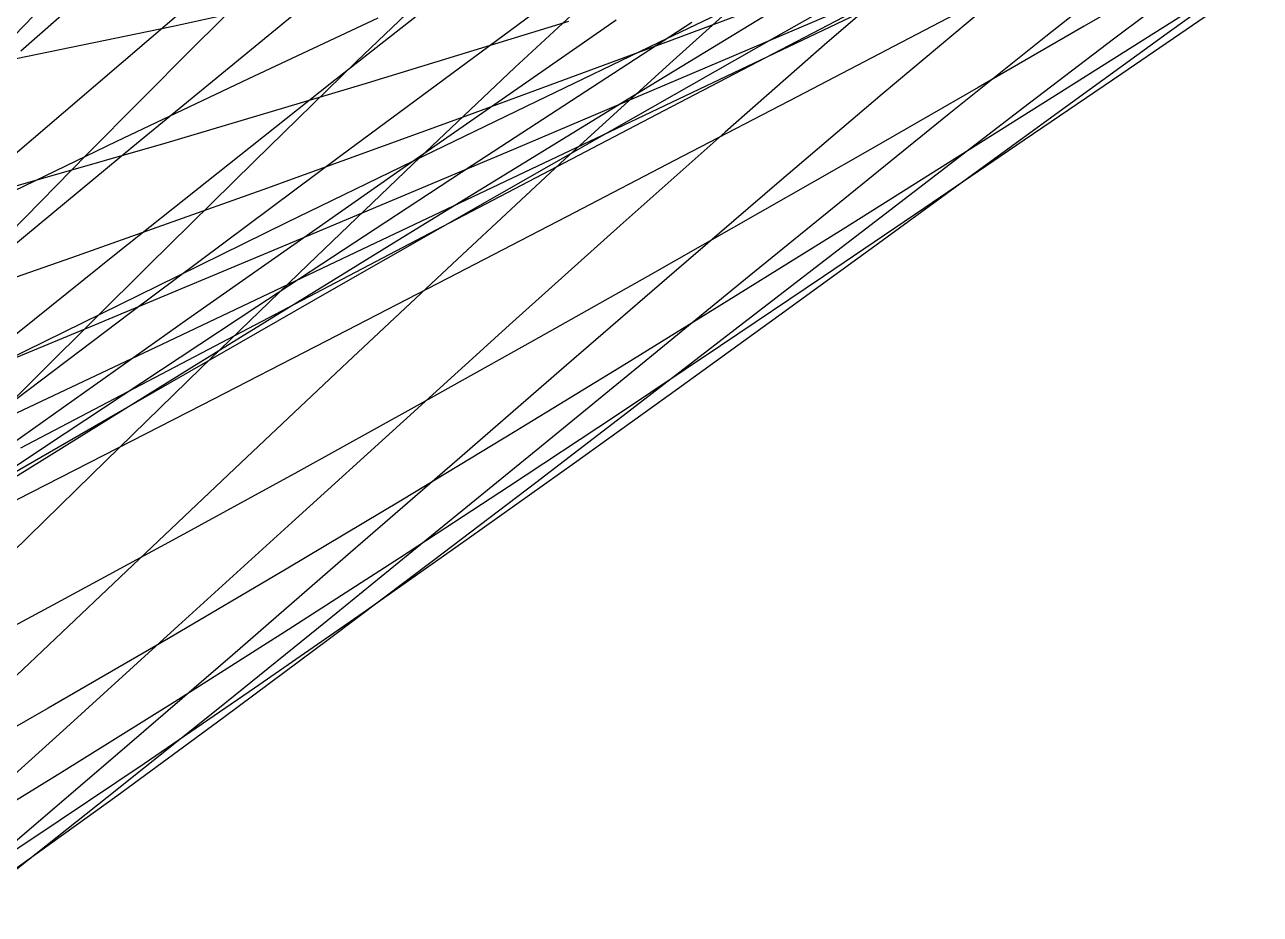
# Model space of a CAD drawing. Extents: x -607 to 1285, y -867 to 355.
# Drawn here: x 522.3 to 643.6, y -619.3 to -532 of the extents above; entities that cross this region are included whole.
import ezdxf

# ---------------------------------------------------------------- set-up
doc = ezdxf.new("R2010")
doc.units = 0
for name, color, linetype in [('0_6642', 7, 'CONTINUOUS'), ('0_6744', 7, 'CONTINUOUS'), ('0_6745', 7, 'CONTINUOUS'), ('0_6746', 7, 'CONTINUOUS'), ('0_6847', 7, 'CONTINUOUS'), ('0_6848', 7, 'CONTINUOUS'), ('0_6849', 7, 'CONTINUOUS'), ('0_6850', 7, 'CONTINUOUS'), ('0_6851', 7, 'CONTINUOUS'), ('0_6951', 7, 'CONTINUOUS'), ('0_6952', 7, 'CONTINUOUS'), ('0_6953', 7, 'CONTINUOUS'), ('0_6954', 7, 'CONTINUOUS'), ('0_6955', 7, 'CONTINUOUS'), ('0_6956', 7, 'CONTINUOUS'), ('0_7054', 7, 'CONTINUOUS'), ('0_7055', 7, 'CONTINUOUS'), ('0_7056', 7, 'CONTINUOUS'), ('0_7057', 7, 'CONTINUOUS'), ('0_7058', 7, 'CONTINUOUS'), ('0_7059', 7, 'CONTINUOUS'), ('0_7060', 7, 'CONTINUOUS'), ('0_7107', 7, 'CONTINUOUS'), ('0_7157', 7, 'CONTINUOUS'), ('0_7158', 7, 'CONTINUOUS'), ('0_7159', 7, 'CONTINUOUS'), ('0_7160', 7, 'CONTINUOUS'), ('0_7161', 7, 'CONTINUOUS'), ('0_7162', 7, 'CONTINUOUS'), ('0_7163', 7, 'CONTINUOUS'), ('0_7164', 7, 'CONTINUOUS'), ('0_7165', 7, 'CONTINUOUS'), ('0_7209', 7, 'CONTINUOUS'), ('0_7260', 7, 'CONTINUOUS'), ('0_7261', 7, 'CONTINUOUS'), ('0_7262', 7, 'CONTINUOUS'), ('0_7263', 7, 'CONTINUOUS'), ('0_7264', 7, 'CONTINUOUS'), ('0_7265', 7, 'CONTINUOUS'), ('0_7266', 7, 'CONTINUOUS'), ('0_7267', 7, 'CONTINUOUS'), ('0_7268', 7, 'CONTINUOUS'), ('0_7310', 7, 'CONTINUOUS'), ('0_7311', 7, 'CONTINUOUS'), ('0_7364', 7, 'CONTINUOUS'), ('0_7365', 7, 'CONTINUOUS'), ('0_7366', 7, 'CONTINUOUS'), ('0_7367', 7, 'CONTINUOUS'), ('0_7368', 7, 'CONTINUOUS'), ('0_7369', 7, 'CONTINUOUS'), ('0_7370', 7, 'CONTINUOUS'), ('0_7371', 7, 'CONTINUOUS'), ('0_7372', 7, 'CONTINUOUS'), ('0_7373', 7, 'CONTINUOUS'), ('0_7374', 7, 'CONTINUOUS'), ('0_7413', 7, 'CONTINUOUS'), ('0_7414', 7, 'CONTINUOUS'), ('0_7415', 7, 'CONTINUOUS'), ('0_7469', 7, 'CONTINUOUS'), ('0_7470', 7, 'CONTINUOUS'), ('0_7471', 7, 'CONTINUOUS'), ('0_7472', 7, 'CONTINUOUS'), ('0_7473', 7, 'CONTINUOUS'), ('0_7474', 7, 'CONTINUOUS'), ('0_7475', 7, 'CONTINUOUS'), ('0_7476', 7, 'CONTINUOUS'), ('0_7477', 7, 'CONTINUOUS'), ('0_7478', 7, 'CONTINUOUS'), ('0_7479', 7, 'CONTINUOUS'), ('0_7480', 7, 'CONTINUOUS'), ('0_7517', 7, 'CONTINUOUS'), ('0_7518', 7, 'CONTINUOUS'), ('0_7519', 7, 'CONTINUOUS'), ('0_7574', 7, 'CONTINUOUS'), ('0_7575', 7, 'CONTINUOUS'), ('0_7576', 7, 'CONTINUOUS'), ('0_7577', 7, 'CONTINUOUS'), ('0_7578', 7, 'CONTINUOUS'), ('0_7579', 7, 'CONTINUOUS'), ('0_7580', 7, 'CONTINUOUS'), ('0_7581', 7, 'CONTINUOUS'), ('0_7582', 7, 'CONTINUOUS'), ('0_7583', 7, 'CONTINUOUS'), ('0_7584', 7, 'CONTINUOUS'), ('0_7585', 7, 'CONTINUOUS'), ('0_7586', 7, 'CONTINUOUS'), ('0_7621', 7, 'CONTINUOUS'), ('0_7622', 7, 'CONTINUOUS'), ('0_7623', 7, 'CONTINUOUS'), ('0_7680', 7, 'CONTINUOUS'), ('0_7681', 7, 'CONTINUOUS'), ('0_7682', 7, 'CONTINUOUS'), ('0_7683', 7, 'CONTINUOUS'), ('0_7684', 7, 'CONTINUOUS'), ('0_7685', 7, 'CONTINUOUS'), ('0_7686', 7, 'CONTINUOUS'), ('0_7687', 7, 'CONTINUOUS'), ('0_7688', 7, 'CONTINUOUS'), ('0_7689', 7, 'CONTINUOUS'), ('0_7690', 7, 'CONTINUOUS'), ('0_7691', 7, 'CONTINUOUS'), ('0_7724', 7, 'CONTINUOUS'), ('0_7725', 7, 'CONTINUOUS'), ('0_7726', 7, 'CONTINUOUS'), ('0_7727', 7, 'CONTINUOUS'), ('0_7785', 7, 'CONTINUOUS'), ('0_7786', 7, 'CONTINUOUS'), ('0_7787', 7, 'CONTINUOUS'), ('0_7788', 7, 'CONTINUOUS'), ('0_7789', 7, 'CONTINUOUS'), ('0_7790', 7, 'CONTINUOUS'), ('0_7791', 7, 'CONTINUOUS'), ('0_7792', 7, 'CONTINUOUS'), ('0_7793', 7, 'CONTINUOUS'), ('0_7794', 7, 'CONTINUOUS'), ('0_7795', 7, 'CONTINUOUS'), ('0_7796', 7, 'CONTINUOUS'), ('0_7828', 7, 'CONTINUOUS'), ('0_7829', 7, 'CONTINUOUS'), ('0_7830', 7, 'CONTINUOUS'), ('0_7831', 7, 'CONTINUOUS'), ('0_7891', 7, 'CONTINUOUS'), ('0_7892', 7, 'CONTINUOUS'), ('0_7893', 7, 'CONTINUOUS'), ('0_7894', 7, 'CONTINUOUS'), ('0_7895', 7, 'CONTINUOUS'), ('0_7896', 7, 'CONTINUOUS'), ('0_7897', 7, 'CONTINUOUS'), ('0_7898', 7, 'CONTINUOUS'), ('0_7899', 7, 'CONTINUOUS'), ('0_7900', 7, 'CONTINUOUS'), ('0_7901', 7, 'CONTINUOUS'), ('0_7931', 7, 'CONTINUOUS'), ('0_7932', 7, 'CONTINUOUS'), ('0_7933', 7, 'CONTINUOUS'), ('0_7934', 7, 'CONTINUOUS'), ('0_7935', 7, 'CONTINUOUS'), ('0_7998', 7, 'CONTINUOUS'), ('0_7999', 7, 'CONTINUOUS'), ('0_8000', 7, 'CONTINUOUS'), ('0_8001', 7, 'CONTINUOUS'), ('0_8002', 7, 'CONTINUOUS'), ('0_8003', 7, 'CONTINUOUS'), ('0_8004', 7, 'CONTINUOUS'), ('0_8005', 7, 'CONTINUOUS'), ('0_8006', 7, 'CONTINUOUS'), ('0_8035', 7, 'CONTINUOUS'), ('0_8036', 7, 'CONTINUOUS'), ('0_8037', 7, 'CONTINUOUS'), ('0_8038', 7, 'CONTINUOUS'), ('0_8105', 7, 'CONTINUOUS'), ('0_8106', 7, 'CONTINUOUS'), ('0_8107', 7, 'CONTINUOUS'), ('0_8108', 7, 'CONTINUOUS'), ('0_8109', 7, 'CONTINUOUS'), ('0_8110', 7, 'CONTINUOUS'), ('0_8111', 7, 'CONTINUOUS'), ('0_8112', 7, 'CONTINUOUS'), ('0_8138', 7, 'CONTINUOUS'), ('0_8139', 7, 'CONTINUOUS'), ('0_8140', 7, 'CONTINUOUS'), ('0_8141', 7, 'CONTINUOUS'), ('0_8142', 7, 'CONTINUOUS'), ('0_8213', 7, 'CONTINUOUS'), ('0_8214', 7, 'CONTINUOUS'), ('0_8215', 7, 'CONTINUOUS'), ('0_8216', 7, 'CONTINUOUS'), ('0_8241', 7, 'CONTINUOUS'), ('0_8242', 7, 'CONTINUOUS'), ('0_8243', 7, 'CONTINUOUS'), ('0_8244', 7, 'CONTINUOUS'), ('0_8245', 7, 'CONTINUOUS'), ('0_8344', 7, 'CONTINUOUS'), ('0_8345', 7, 'CONTINUOUS'), ('0_8346', 7, 'CONTINUOUS'), ('0_8347', 7, 'CONTINUOUS'), ('0_8348', 7, 'CONTINUOUS'), ('0_8447', 7, 'CONTINUOUS'), ('0_8448', 7, 'CONTINUOUS'), ('0_8449', 7, 'CONTINUOUS'), ('0_8550', 7, 'CONTINUOUS'), ('0_8551', 7, 'CONTINUOUS')]:
    doc.layers.add(name, color=color, linetype=linetype)

msp = doc.modelspace()

# ---------------------------------------------------------------- linework, layer by layer
at = {"layer": '0_6642'}
msp.add_polyline3d([(523.1854, -531.1203, -2590.621), (512.9226, -541.6633, -2598.7874)], dxfattribs=at)
at = {"layer": '0_6744'}
msp.add_polyline3d([(548.9655, -524.2114, -2596.0857), (538.8627, -534.2183, -2605.2827)], dxfattribs=at)
at = {"layer": '0_6745'}
msp.add_polyline3d([(538.8627, -534.2183, -2605.2827), (528.4456, -544.6868, -2614.0264)], dxfattribs=at)
at = {"layer": '0_6746'}
msp.add_polyline3d([(528.4456, -544.6868, -2614.0264), (517.7362, -555.5682, -2622.428)], dxfattribs=at)
at = {"layer": '0_6847'}
msp.add_polyline3d([(564.6565, -526.2452, -2610.4934), (554.8922, -535.6038, -2620.001)], dxfattribs=at)
at = {"layer": '0_6848'}
msp.add_polyline3d([(554.8922, -535.6038, -2620.001), (544.8222, -545.4078, -2629.1633)], dxfattribs=at)
at = {"layer": '0_6849'}
msp.add_polyline3d([(544.8222, -545.4078, -2629.1633), (534.4684, -555.609, -2638.0732)], dxfattribs=at)
at = {"layer": '0_6850'}
msp.add_polyline3d([(534.4684, -555.609, -2638.0732), (523.8525, -566.1592, -2646.8245)], dxfattribs=at)
at = {"layer": '0_6851'}
msp.add_polyline3d([(523.8525, -566.1592, -2646.8245), (512.9965, -577.0104, -2655.5105)], dxfattribs=at)
at = {"layer": '0_6951'}
msp.add_polyline3d([(580.2102, -527.1085, -2625.082), (570.4357, -536.1892, -2634.977)], dxfattribs=at)
at = {"layer": '0_6952'}
msp.add_polyline3d([(570.4357, -536.1892, -2634.977), (560.403, -545.6727, -2644.5322)], dxfattribs=at)
at = {"layer": '0_6953'}
msp.add_polyline3d([(560.403, -545.6727, -2644.5322), (550.1253, -555.5176, -2653.8413)], dxfattribs=at)
at = {"layer": '0_6954'}
msp.add_polyline3d([(550.1253, -555.5176, -2653.8413), (539.6161, -565.6826, -2662.998)], dxfattribs=at)
at = {"layer": '0_6955'}
msp.add_polyline3d([(539.6161, -565.6826, -2662.998), (528.8887, -576.126, -2672.096)], dxfattribs=at)
at = {"layer": '0_6956'}
msp.add_polyline3d([(528.8887, -576.126, -2672.096), (517.9565, -586.8065, -2681.229)], dxfattribs=at)
at = {"layer": '0_7054'}
msp.add_polyline3d([(595.616, -526.7961, -2639.7883), (585.6272, -535.7772, -2650.2183)], dxfattribs=at)
at = {"layer": '0_7055'}
msp.add_polyline3d([(585.6272, -535.7772, -2650.2183), (575.3464, -545.1871, -2660.4097)], dxfattribs=at)
at = {"layer": '0_7056'}
msp.add_polyline3d([(575.3464, -545.1871, -2660.4097), (564.7923, -554.9796, -2670.4397)], dxfattribs=at)
at = {"layer": '0_7057'}
msp.add_polyline3d([(564.7923, -554.9796, -2670.4397), (553.9835, -565.108, -2680.386)], dxfattribs=at)
at = {"layer": '0_7058'}
msp.add_polyline3d([(553.9835, -565.108, -2680.386), (542.9386, -575.526, -2690.326)], dxfattribs=at)
at = {"layer": '0_7059'}
msp.add_polyline3d([(542.9386, -575.526, -2690.326), (531.6765, -586.1871, -2700.3372)], dxfattribs=at)
at = {"layer": '0_7060'}
msp.add_polyline3d([(531.6765, -586.1871, -2700.3372), (520.2156, -597.0448, -2710.4968)], dxfattribs=at)
at = {"layer": '0_7107'}
msp.add_polyline3d([(521.9392, -534.5526, -2907.839), (544.8749, -514.386, -2882.4023)], dxfattribs=at)
at = {"layer": '0_7157'}
msp.add_polyline3d([(610.864, -525.3055, -2654.549), (601.099, -533.7179, -2665.2156)], dxfattribs=at)
at = {"layer": '0_7158'}
msp.add_polyline3d([(601.099, -533.7179, -2665.2156), (591.0636, -542.5237, -2675.708)], dxfattribs=at)
at = {"layer": '0_7159'}
msp.add_polyline3d([(591.0636, -542.5237, -2675.708), (580.7734, -551.6808, -2686.093)], dxfattribs=at)
at = {"layer": '0_7160'}
msp.add_polyline3d([(580.7734, -551.6808, -2686.093), (570.2439, -561.1473, -2696.4375)], dxfattribs=at)
at = {"layer": '0_7161'}
msp.add_polyline3d([(570.2439, -561.1473, -2696.4375), (559.4907, -570.8811, -2706.8079)], dxfattribs=at)
at = {"layer": '0_7162'}
msp.add_polyline3d([(559.4907, -570.8811, -2706.8079), (548.5294, -580.8401, -2717.2712)], dxfattribs=at)
at = {"layer": '0_7163'}
msp.add_polyline3d([(548.5294, -580.8401, -2717.2712), (537.3755, -590.9825, -2727.894)], dxfattribs=at)
at = {"layer": '0_7164'}
msp.add_polyline3d([(537.3755, -590.9825, -2727.894), (526.0446, -601.2661, -2738.7432)], dxfattribs=at)
at = {"layer": '0_7165'}
msp.add_polyline3d([(526.0446, -601.2661, -2738.7432), (514.5523, -611.6489, -2749.885)], dxfattribs=at)
at = {"layer": '0_7209'}
msp.add_polyline3d([(517.486, -547.9407, -2925.6707), (540.3718, -528.3486, -2900.3105)], dxfattribs=at)
at = {"layer": '0_7260'}
msp.add_polyline3d([(616.3432, -530.5364, -2680.1958), (606.4839, -538.7979, -2690.9827)], dxfattribs=at)
at = {"layer": '0_7261'}
msp.add_polyline3d([(606.4839, -538.7979, -2690.9827), (596.3815, -547.3839, -2701.7158)], dxfattribs=at)
at = {"layer": '0_7262'}
msp.add_polyline3d([(596.3815, -547.3839, -2701.7158), (586.0499, -556.2559, -2712.452)], dxfattribs=at)
at = {"layer": '0_7263'}
msp.add_polyline3d([(586.0499, -556.2559, -2712.452), (575.5026, -565.3759, -2723.2463)], dxfattribs=at)
at = {"layer": '0_7264'}
msp.add_polyline3d([(575.5026, -565.3759, -2723.2463), (564.7533, -574.7054, -2734.1553)], dxfattribs=at)
at = {"layer": '0_7265'}
msp.add_polyline3d([(564.7533, -574.7054, -2734.1553), (553.8157, -584.2064, -2745.2344)], dxfattribs=at)
at = {"layer": '0_7266'}
msp.add_polyline3d([(553.8157, -584.2064, -2745.2344), (542.7033, -593.8404, -2756.54)], dxfattribs=at)
at = {"layer": '0_7267'}
msp.add_polyline3d([(542.7033, -593.8404, -2756.54), (531.4299, -603.5693, -2768.1277)], dxfattribs=at)
at = {"layer": '0_7268'}
msp.add_polyline3d([(531.4299, -603.5693, -2768.1277), (520.009, -613.3548, -2780.0537)], dxfattribs=at)
at = {"layer": '0_7310'}
msp.add_polyline3d([(510.4809, -562.5081, -2945.9172), (532.9154, -543.9147, -2920.8293)], dxfattribs=at)
at = {"layer": '0_7311'}
msp.add_polyline3d([(532.9154, -543.9147, -2920.8293), (555.6568, -525.2571, -2894.8965)], dxfattribs=at)
at = {"layer": '0_7364'}
msp.add_polyline3d([(631.8199, -525.8061, -2694.7065), (622.5485, -533.1311, -2705.4053)], dxfattribs=at)
at = {"layer": '0_7365'}
msp.add_polyline3d([(622.5485, -533.1311, -2705.4053), (613.0514, -540.7382, -2716.1152)], dxfattribs=at)
at = {"layer": '0_7366'}
msp.add_polyline3d([(613.0514, -540.7382, -2716.1152), (603.3409, -548.5945, -2726.8774)], dxfattribs=at)
at = {"layer": '0_7367'}
msp.add_polyline3d([(603.3409, -548.5945, -2726.8774), (593.4291, -556.6675, -2737.7334)], dxfattribs=at)
at = {"layer": '0_7368'}
msp.add_polyline3d([(593.4291, -556.6675, -2737.7334), (583.3284, -564.9244, -2748.724)], dxfattribs=at)
at = {"layer": '0_7369'}
msp.add_polyline3d([(583.3284, -564.9244, -2748.724), (573.0508, -573.3326, -2759.891)], dxfattribs=at)
at = {"layer": '0_7370'}
msp.add_polyline3d([(573.0508, -573.3326, -2759.891), (562.6086, -581.8595, -2771.2754)], dxfattribs=at)
at = {"layer": '0_7371'}
msp.add_polyline3d([(562.6086, -581.8595, -2771.2754), (552.0141, -590.4724, -2782.9182)], dxfattribs=at)
at = {"layer": '0_7372'}
msp.add_polyline3d([(552.0141, -590.4724, -2782.9182), (541.2793, -599.1384, -2794.861)], dxfattribs=at)
at = {"layer": '0_7373'}
msp.add_polyline3d([(541.2793, -599.1384, -2794.861), (530.4166, -607.8252, -2807.145)], dxfattribs=at)
at = {"layer": '0_7374'}
msp.add_polyline3d([(530.4166, -607.8252, -2807.145), (519.438, -616.4999, -2819.8115)], dxfattribs=at)
at = {"layer": '0_7413'}
msp.add_polyline3d([(510.5492, -571.0772, -2956.1016), (531.298, -554.4419, -2932.7415)], dxfattribs=at)
at = {"layer": '0_7414'}
msp.add_polyline3d([(531.298, -554.4419, -2932.7415), (552.4434, -537.6617, -2908.5186)], dxfattribs=at)
at = {"layer": '0_7415'}
msp.add_polyline3d([(552.4434, -537.6617, -2908.5186), (573.9091, -520.7999, -2883.5142)], dxfattribs=at)
at = {"layer": '0_7469'}
msp.add_polyline3d([(638.2393, -526.5772, -2719.5662), (629.327, -533.2996, -2730.0552)], dxfattribs=at)
at = {"layer": '0_7470'}
msp.add_polyline3d([(629.327, -533.2996, -2730.0552), (620.2537, -540.2131, -2740.5806)], dxfattribs=at)
at = {"layer": '0_7471'}
msp.add_polyline3d([(620.2537, -540.2131, -2740.5806), (611.0193, -547.2975, -2751.187)], dxfattribs=at)
at = {"layer": '0_7472'}
msp.add_polyline3d([(611.0193, -547.2975, -2751.187), (601.6239, -554.5322, -2761.9192)], dxfattribs=at)
at = {"layer": '0_7473'}
msp.add_polyline3d([(601.6239, -554.5322, -2761.9192), (592.0674, -561.8971, -2772.822)], dxfattribs=at)
at = {"layer": '0_7474'}
msp.add_polyline3d([(592.0674, -561.8971, -2772.822), (582.3497, -569.3718, -2783.9404)], dxfattribs=at)
at = {"layer": '0_7475'}
msp.add_polyline3d([(582.3497, -569.3718, -2783.9404), (572.4711, -576.9358, -2795.319)], dxfattribs=at)
at = {"layer": '0_7476'}
msp.add_polyline3d([(572.4711, -576.9358, -2795.319), (562.4312, -584.569, -2807.0027)], dxfattribs=at)
at = {"layer": '0_7477'}
msp.add_polyline3d([(562.4312, -584.569, -2807.0027), (552.2303, -592.2508, -2819.036)], dxfattribs=at)
at = {"layer": '0_7478'}
msp.add_polyline3d([(552.2303, -592.2508, -2819.036), (541.8682, -599.961, -2831.4639)], dxfattribs=at)
at = {"layer": '0_7479'}
msp.add_polyline3d([(541.8682, -599.961, -2831.4639), (531.345, -607.6791, -2844.3308)], dxfattribs=at)
at = {"layer": '0_7480'}
msp.add_polyline3d([(531.345, -607.6791, -2844.3308), (520.6606, -615.385, -2857.6821)], dxfattribs=at)
at = {"layer": '0_7517'}
msp.add_polyline3d([(512.5073, -575.4559, -2968.585), (532.6967, -560.2249, -2944.829)], dxfattribs=at)
at = {"layer": '0_7518'}
msp.add_polyline3d([(532.6967, -560.2249, -2944.829), (553.3461, -544.7994, -2920.1968)], dxfattribs=at)
at = {"layer": '0_7519'}
msp.add_polyline3d([(553.3461, -544.7994, -2920.1968), (574.3805, -529.2368, -2894.7742)], dxfattribs=at)
at = {"layer": '0_7574'}
msp.add_polyline3d([(643.6004, -526.2725, -2745.3928), (634.4625, -532.8513, -2756.294)], dxfattribs=at)
at = {"layer": '0_7575'}
msp.add_polyline3d([(634.4625, -532.8513, -2756.294), (625.1701, -539.5845, -2767.2915)], dxfattribs=at)
at = {"layer": '0_7576'}
msp.add_polyline3d([(625.1701, -539.5845, -2767.2915), (615.7201, -546.4564, -2778.4265)], dxfattribs=at)
at = {"layer": '0_7577'}
msp.add_polyline3d([(615.7201, -546.4564, -2778.4265), (606.109, -553.4508, -2789.7405)], dxfattribs=at)
at = {"layer": '0_7578'}
msp.add_polyline3d([(606.109, -553.4508, -2789.7405), (596.3336, -560.5518, -2801.274)], dxfattribs=at)
at = {"layer": '0_7579'}
msp.add_polyline3d([(596.3336, -560.5518, -2801.274), (586.3905, -567.7435, -2813.0684)], dxfattribs=at)
at = {"layer": '0_7580'}
msp.add_polyline3d([(586.3905, -567.7435, -2813.0684), (576.2764, -575.0099, -2825.1646)], dxfattribs=at)
at = {"layer": '0_7581'}
msp.add_polyline3d([(576.2764, -575.0099, -2825.1646), (565.988, -582.335, -2837.6035)], dxfattribs=at)
at = {"layer": '0_7582'}
msp.add_polyline3d([(565.988, -582.335, -2837.6035), (555.522, -589.7028, -2850.4268)], dxfattribs=at)
at = {"layer": '0_7583'}
msp.add_polyline3d([(555.522, -589.7028, -2850.4268), (544.875, -597.0975, -2863.675)], dxfattribs=at)
at = {"layer": '0_7584'}
msp.add_polyline3d([(544.875, -597.0975, -2863.675), (534.0436, -604.5029, -2877.3894)], dxfattribs=at)
at = {"layer": '0_7585'}
msp.add_polyline3d([(534.0436, -604.5029, -2877.3894), (523.0248, -611.9032, -2891.6108)], dxfattribs=at)
at = {"layer": '0_7586'}
msp.add_polyline3d([(523.0248, -611.9032, -2891.6108), (511.8149, -619.2824, -2906.3806)], dxfattribs=at)
at = {"layer": '0_7621'}
msp.add_polyline3d([(518.02, -575.2316, -2978.9849), (538.3408, -560.8514, -2954.239)], dxfattribs=at)
at = {"layer": '0_7622'}
msp.add_polyline3d([(538.3408, -560.8514, -2954.239), (559.1462, -546.2608, -2928.635)], dxfattribs=at)
at = {"layer": '0_7623'}
msp.add_polyline3d([(559.1462, -546.2608, -2928.635), (580.3596, -531.5142, -2902.2656)], dxfattribs=at)
at = {"layer": '0_7680'}
msp.add_polyline3d([(639.4416, -530.3648, -2782.776), (630.0107, -536.7875, -2794.2305)], dxfattribs=at)
at = {"layer": '0_7681'}
msp.add_polyline3d([(630.0107, -536.7875, -2794.2305), (620.4205, -543.3232, -2805.8699)], dxfattribs=at)
at = {"layer": '0_7682'}
msp.add_polyline3d([(620.4205, -543.3232, -2805.8699), (610.6633, -549.9619, -2817.7327)], dxfattribs=at)
at = {"layer": '0_7683'}
msp.add_polyline3d([(610.6633, -549.9619, -2817.7327), (600.7314, -556.6929, -2829.8572)], dxfattribs=at)
at = {"layer": '0_7684'}
msp.add_polyline3d([(600.7314, -556.6929, -2829.8572), (590.6173, -563.5059, -2842.2817)], dxfattribs=at)
at = {"layer": '0_7685'}
msp.add_polyline3d([(590.6173, -563.5059, -2842.2817), (580.3132, -570.3903, -2855.0444)], dxfattribs=at)
at = {"layer": '0_7686'}
msp.add_polyline3d([(580.3132, -570.3903, -2855.0444), (569.8118, -577.3359, -2868.184)], dxfattribs=at)
at = {"layer": '0_7687'}
msp.add_polyline3d([(569.8118, -577.3359, -2868.184), (559.1052, -584.3321, -2881.7388)], dxfattribs=at)
at = {"layer": '0_7688'}
msp.add_polyline3d([(559.1052, -584.3321, -2881.7388), (548.1859, -591.3687, -2895.747)], dxfattribs=at)
at = {"layer": '0_7689'}
msp.add_polyline3d([(548.1859, -591.3687, -2895.747), (537.0464, -598.4349, -2910.247)], dxfattribs=at)
at = {"layer": '0_7690'}
msp.add_polyline3d([(537.0464, -598.4349, -2910.247), (525.679, -605.5207, -2925.2773)], dxfattribs=at)
at = {"layer": '0_7691'}
msp.add_polyline3d([(525.679, -605.5207, -2925.2773), (514.076, -612.6154, -2940.876)], dxfattribs=at)
at = {"layer": '0_7724'}
msp.add_polyline3d([(504.4253, -586.646, -3013.3132), (524.4686, -573.2829, -2988.4336)], dxfattribs=at)
at = {"layer": '0_7725'}
msp.add_polyline3d([(524.4686, -573.2829, -2988.4336), (545.1022, -559.6393, -2962.6106)], dxfattribs=at)
at = {"layer": '0_7726'}
msp.add_polyline3d([(545.1022, -559.6393, -2962.6106), (566.245, -545.7683, -2935.946)], dxfattribs=at)
at = {"layer": '0_7727'}
msp.add_polyline3d([(566.245, -545.7683, -2935.946), (587.8159, -531.723, -2908.543)], dxfattribs=at)
at = {"layer": '0_7785'}
msp.add_polyline3d([(642.9513, -526.6199, -2811.0474), (633.1353, -532.8318, -2823.303)], dxfattribs=at)
at = {"layer": '0_7786'}
msp.add_polyline3d([(633.1353, -532.8318, -2823.303), (623.1494, -539.1426, -2835.7852)], dxfattribs=at)
at = {"layer": '0_7787'}
msp.add_polyline3d([(623.1494, -539.1426, -2835.7852), (612.9876, -545.5443, -2848.5222)], dxfattribs=at)
at = {"layer": '0_7788'}
msp.add_polyline3d([(612.9876, -545.5443, -2848.5222), (602.6437, -552.0289, -2861.5425)], dxfattribs=at)
at = {"layer": '0_7789'}
msp.add_polyline3d([(602.6437, -552.0289, -2861.5425), (592.1116, -558.5883, -2874.8745)], dxfattribs=at)
at = {"layer": '0_7790'}
msp.add_polyline3d([(592.1116, -558.5883, -2874.8745), (581.3851, -565.2144, -2888.5466)], dxfattribs=at)
at = {"layer": '0_7791'}
msp.add_polyline3d([(581.3851, -565.2144, -2888.5466), (570.4582, -571.8989, -2902.587)], dxfattribs=at)
at = {"layer": '0_7792'}
msp.add_polyline3d([(570.4582, -571.8989, -2902.587), (559.3246, -578.6341, -2917.024)], dxfattribs=at)
at = {"layer": '0_7793'}
msp.add_polyline3d([(559.3246, -578.6341, -2917.024), (547.9782, -585.4117, -2931.886)], dxfattribs=at)
at = {"layer": '0_7794'}
msp.add_polyline3d([(547.9782, -585.4117, -2931.886), (536.4128, -592.2237, -2947.2017)], dxfattribs=at)
at = {"layer": '0_7795'}
msp.add_polyline3d([(536.4128, -592.2237, -2947.2017), (524.6224, -599.062, -2962.9988)], dxfattribs=at)
at = {"layer": '0_7796'}
msp.add_polyline3d([(524.6224, -599.062, -2962.9988), (512.6008, -605.9185, -2979.306)], dxfattribs=at)
at = {"layer": '0_7828'}
msp.add_polyline3d([(518.199, -578.3146, -3013.8992), (538.7026, -565.5886, -2987.8696)], dxfattribs=at)
at = {"layer": '0_7829'}
msp.add_polyline3d([(538.7026, -565.5886, -2987.8696), (559.7929, -552.5845, -2960.9465)], dxfattribs=at)
at = {"layer": '0_7830'}
msp.add_polyline3d([(559.7929, -552.5845, -2960.9465), (581.384, -539.3548, -2933.2397)], dxfattribs=at)
at = {"layer": '0_7831'}
msp.add_polyline3d([(581.384, -539.3548, -2933.2397), (603.3905, -525.9518, -2904.86)], dxfattribs=at)
at = {"layer": '0_7891'}
msp.add_polyline3d([(636.5497, -526.2004, -2852.0867), (626.3144, -532.1293, -2865.2449)], dxfattribs=at)
at = {"layer": '0_7892'}
msp.add_polyline3d([(626.3144, -532.1293, -2865.2449), (615.8945, -538.1451, -2878.6726)], dxfattribs=at)
at = {"layer": '0_7893'}
msp.add_polyline3d([(615.8945, -538.1451, -2878.6726), (605.283, -544.2439, -2892.3914)], dxfattribs=at)
at = {"layer": '0_7894'}
msp.add_polyline3d([(605.283, -544.2439, -2892.3914), (594.4735, -550.4223, -2906.4211)], dxfattribs=at)
at = {"layer": '0_7895'}
msp.add_polyline3d([(594.4735, -550.4223, -2906.4211), (583.4591, -556.6765, -2920.7832)], dxfattribs=at)
at = {"layer": '0_7896'}
msp.add_polyline3d([(583.4591, -556.6765, -2920.7832), (572.2333, -563.0026, -2935.498)], dxfattribs=at)
at = {"layer": '0_7897'}
msp.add_polyline3d([(572.2333, -563.0026, -2935.498), (560.7893, -569.3973, -2950.5867)], dxfattribs=at)
at = {"layer": '0_7898'}
msp.add_polyline3d([(560.7893, -569.3973, -2950.5867), (549.1203, -575.8566, -2966.0693)], dxfattribs=at)
at = {"layer": '0_7899'}
msp.add_polyline3d([(549.1203, -575.8566, -2966.0693), (537.2198, -582.377, -2981.9673)], dxfattribs=at)
at = {"layer": '0_7900'}
msp.add_polyline3d([(537.2198, -582.377, -2981.9673), (525.0811, -588.9547, -2998.301)], dxfattribs=at)
at = {"layer": '0_7901'}
msp.add_polyline3d([(525.0811, -588.9547, -2998.301), (512.6974, -595.5861, -3015.0913)], dxfattribs=at)
at = {"layer": '0_7931'}
msp.add_polyline3d([(511.2228, -581.7045, -3040.644), (531.4987, -570.0259, -3014.4714)], dxfattribs=at)
at = {"layer": '0_7932'}
msp.add_polyline3d([(531.4987, -570.0259, -3014.4714), (552.4576, -558.0107, -2987.3257)], dxfattribs=at)
at = {"layer": '0_7933'}
msp.add_polyline3d([(552.4576, -558.0107, -2987.3257), (574.0088, -545.7105, -2959.3257)], dxfattribs=at)
at = {"layer": '0_7934'}
msp.add_polyline3d([(574.0088, -545.7105, -2959.3257), (596.0615, -533.1767, -2930.5894)], dxfattribs=at)
at = {"layer": '0_7935'}
msp.add_polyline3d([(596.0615, -533.1767, -2930.5894), (618.5248, -520.4609, -2901.2356)], dxfattribs=at)
at = {"layer": '0_7998'}
msp.add_polyline3d([(619.8425, -527.6973, -2907.1938), (609.0933, -533.3286, -2921.3765)], dxfattribs=at)
at = {"layer": '0_7999'}
msp.add_polyline3d([(609.0933, -533.3286, -2921.3765), (598.126, -539.0602, -2935.8674)], dxfattribs=at)
at = {"layer": '0_8000'}
msp.add_polyline3d([(598.126, -539.0602, -2935.8674), (586.9314, -544.8947, -2950.683)], dxfattribs=at)
at = {"layer": '0_8001'}
msp.add_polyline3d([(586.9314, -544.8947, -2950.683), (575.5001, -550.8342, -2965.8389)], dxfattribs=at)
at = {"layer": '0_8002'}
msp.add_polyline3d([(575.5001, -550.8342, -2965.8389), (563.823, -556.8811, -2981.3513)], dxfattribs=at)
at = {"layer": '0_8003'}
msp.add_polyline3d([(563.823, -556.8811, -2981.3513), (551.8906, -563.0378, -2997.236)], dxfattribs=at)
at = {"layer": '0_8004'}
msp.add_polyline3d([(551.8906, -563.0378, -2997.236), (539.6939, -569.3065, -3013.5093)], dxfattribs=at)
at = {"layer": '0_8005'}
msp.add_polyline3d([(539.6939, -569.3065, -3013.5093), (527.2234, -575.6897, -3030.187)], dxfattribs=at)
at = {"layer": '0_8006'}
msp.add_polyline3d([(527.2234, -575.6897, -3030.187), (514.47, -582.1896, -3047.2852)], dxfattribs=at)
at = {"layer": '0_8035'}
msp.add_polyline3d([(521.9475, -573.5189, -3044.5256), (542.3261, -562.8138, -3017.6816)], dxfattribs=at)
at = {"layer": '0_8036'}
msp.add_polyline3d([(542.3261, -562.8138, -3017.6816), (563.4057, -551.7594, -2989.8855)], dxfattribs=at)
at = {"layer": '0_8037'}
msp.add_polyline3d([(563.4057, -551.7594, -2989.8855), (585.0942, -540.404, -2961.2593)], dxfattribs=at)
at = {"layer": '0_8038'}
msp.add_polyline3d([(585.0942, -540.404, -2961.2593), (607.2997, -528.7957, -2931.9243)], dxfattribs=at)
at = {"layer": '0_8105'}
msp.add_polyline3d([(596.1979, -528.1273, -2971.9653), (584.4913, -533.7488, -2987.5513)], dxfattribs=at)
at = {"layer": '0_8106'}
msp.add_polyline3d([(584.4913, -533.7488, -2987.5513), (572.5586, -539.5036, -3003.4043)], dxfattribs=at)
at = {"layer": '0_8107'}
msp.add_polyline3d([(572.5586, -539.5036, -3003.4043), (560.3931, -545.3978, -3019.5288)], dxfattribs=at)
at = {"layer": '0_8108'}
msp.add_polyline3d([(560.3931, -545.3978, -3019.5288), (547.9885, -551.4374, -3035.9287)], dxfattribs=at)
at = {"layer": '0_8109'}
msp.add_polyline3d([(547.9885, -551.4374, -3035.9287), (535.3385, -557.6284, -3052.6086)], dxfattribs=at)
at = {"layer": '0_8110'}
msp.add_polyline3d([(535.3385, -557.6284, -3052.6086), (522.4365, -563.977, -3069.5728)], dxfattribs=at)
at = {"layer": '0_8111'}
msp.add_polyline3d([(522.4365, -563.977, -3069.5728), (522.4366, -563.9769, -3069.5728)], dxfattribs=at)
at = {"layer": '0_8112'}
msp.add_polyline3d([(522.4366, -563.9769, -3069.5728), (509.3361, -570.4448, -3086.768)], dxfattribs=at)
at = {"layer": '0_8138'}
msp.add_polyline3d([(515.6202, -572.8566, -3070.8274), (535.7913, -563.3249, -3043.756)], dxfattribs=at)
at = {"layer": '0_8139'}
msp.add_polyline3d([(535.7913, -563.3249, -3043.756), (556.755, -553.3945, -3015.6543)], dxfattribs=at)
at = {"layer": '0_8140'}
msp.add_polyline3d([(556.755, -553.3945, -3015.6543), (578.4169, -543.1107, -2986.6484)], dxfattribs=at)
at = {"layer": '0_8141'}
msp.add_polyline3d([(578.4169, -543.1107, -2986.6484), (600.6819, -532.5186, -2956.8657)], dxfattribs=at)
at = {"layer": '0_8142'}
msp.add_polyline3d([(600.6819, -532.5186, -2956.8657), (623.4553, -521.6636, -2926.4321)], dxfattribs=at)
at = {"layer": '0_8213'}
msp.add_polyline3d([(556.9907, -531.3341, -3056.5105), (544.2656, -537.2863, -3073.0527)], dxfattribs=at)
at = {"layer": '0_8214'}
msp.add_polyline3d([(544.2656, -537.2863, -3073.0527), (531.3312, -543.4425, -3089.7288)], dxfattribs=at)
at = {"layer": '0_8215'}
msp.add_polyline3d([(531.3312, -543.4425, -3089.7288), (531.3311, -543.4426, -3089.7288)], dxfattribs=at)
at = {"layer": '0_8216'}
msp.add_polyline3d([(531.3311, -543.4426, -3089.7288), (518.2432, -549.7404, -3106.5134)], dxfattribs=at)
at = {"layer": '0_8241'}
msp.add_polyline3d([(509.8958, -569.4122, -3096.8066), (529.205, -561.4223, -3070.3467)], dxfattribs=at)
at = {"layer": '0_8242'}
msp.add_polyline3d([(529.205, -561.4223, -3070.3467), (549.3771, -552.9982, -3042.8047)], dxfattribs=at)
at = {"layer": '0_8243'}
msp.add_polyline3d([(549.3771, -552.9982, -3042.8047), (570.3217, -544.1787, -3014.303)], dxfattribs=at)
at = {"layer": '0_8244'}
msp.add_polyline3d([(570.3217, -544.1787, -3014.303), (591.9481, -535.0032, -2984.9634)], dxfattribs=at)
at = {"layer": '0_8245'}
msp.add_polyline3d([(591.9481, -535.0032, -2984.9634), (614.1657, -525.5107, -2954.9077)], dxfattribs=at)
at = {"layer": '0_8344'}
msp.add_polyline3d([(509.0949, -561.0304, -3117.0444), (526.9526, -554.8099, -3092.011)], dxfattribs=at)
at = {"layer": '0_8345'}
msp.add_polyline3d([(526.9526, -554.8099, -3092.011), (545.7147, -548.1346, -3065.88)], dxfattribs=at)
at = {"layer": '0_8346'}
msp.add_polyline3d([(545.7147, -548.1346, -3065.88), (565.2978, -541.0375, -3038.7642)], dxfattribs=at)
at = {"layer": '0_8347'}
msp.add_polyline3d([(565.2978, -541.0375, -3038.7642), (585.618, -533.551, -3010.7769)], dxfattribs=at)
at = {"layer": '0_8348'}
msp.add_polyline3d([(585.618, -533.551, -3010.7769), (606.5918, -525.7081, -2982.0303)], dxfattribs=at)
at = {"layer": '0_8447'}
msp.add_polyline3d([(517.7881, -548.8387, -3122.587), (536.2029, -543.5662, -3096.365)], dxfattribs=at)
at = {"layer": '0_8448'}
msp.add_polyline3d([(536.2029, -543.5662, -3096.365), (555.5489, -537.8212, -3069.052)], dxfattribs=at)
at = {"layer": '0_8449'}
msp.add_polyline3d([(555.5489, -537.8212, -3069.052), (575.7376, -531.6347, -3040.768)], dxfattribs=at)
at = {"layer": '0_8550'}
msp.add_polyline3d([(519.2098, -535.756, -3139.9546), (536.7374, -532.1504, -3114.3357)], dxfattribs=at)
at = {"layer": '0_8551'}
msp.add_polyline3d([(536.7374, -532.1504, -3114.3357), (555.2688, -528.0513, -3087.5571)], dxfattribs=at)

doc.saveas('drawing.dxf')
